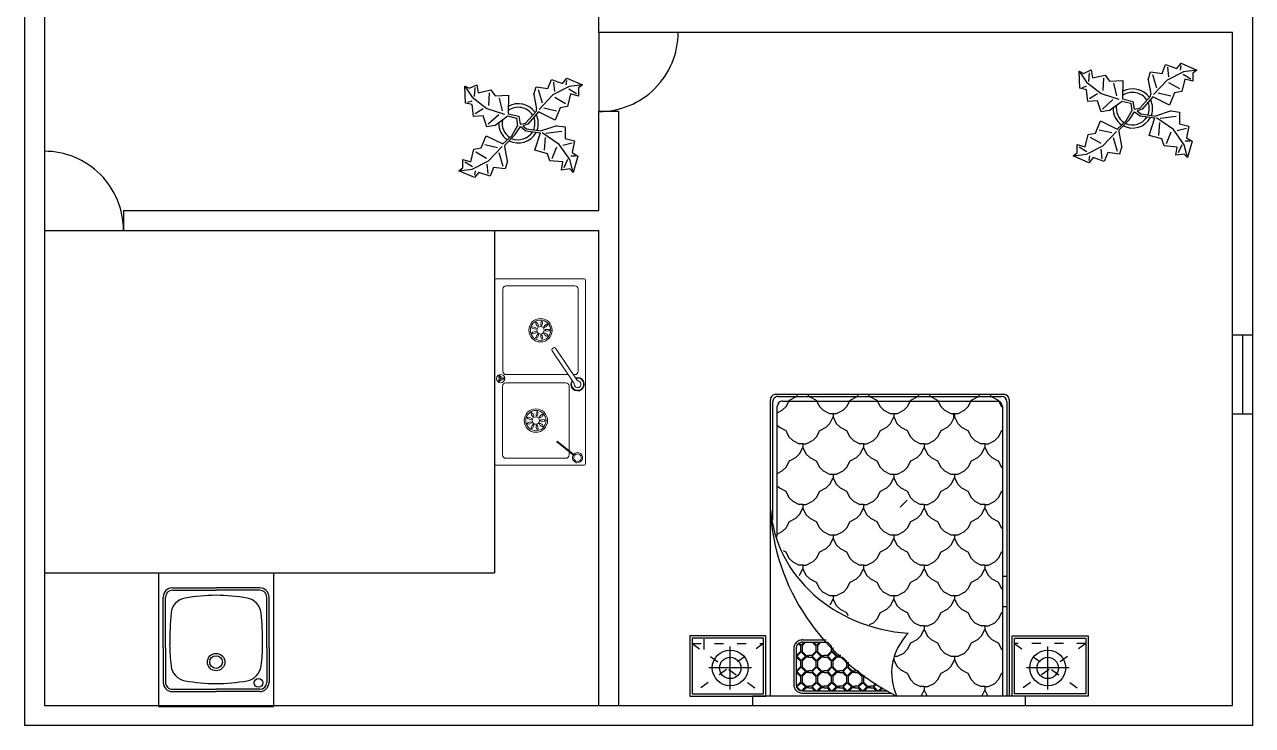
# Model space of a CAD drawing. Header units: inches. Extents: x -2288 to 2509, y 3194 to 5046.
# Drawn here: x -2288.3 to -1916.3, y 3194.3 to 3406.7 of the extents above; entities that cross this region are included whole.
import ezdxf

# ---------------------------------------------------------------- set-up
doc = ezdxf.new("R2010")
doc.units = ezdxf.units.IN
doc.header["$MEASUREMENT"] = 0
doc.linetypes.add('ACAD_ISO03W100', pattern=[30, 12, -18])

# ---------------------------------------------------------------- blocks, each defined once
blk = doc.blocks.new('A$C029D5C69')
for p, q in [((0.4164, 2.0693), (0.4164, 2.0066)), ((2.2315, 2.0693), (0.4164, 2.0693)), ((2.2315, 2.0066), (2.2315, 2.0693)), ((0, 1.606), (0, 2.0066)), ((0, 2.0066), (0.505, 2.0066)), ((0.0151, 1.6211), (0.0151, 1.9915)), ((0.0151, 1.9915), (0.4899, 1.9915)), ((0.2689, 1.9609), (0.2689, 1.6764)), ((0.4164, 2.0066), (2.2315, 2.0066)), ((0.4899, 1.9915), (0.4899, 1.6211)), ((0.505, 2.0066), (0.505, 1.606)), ((0.5252, 0.0351), (0.5252, 2.0066)), ((0.5403, 0.0502), (0.5403, 2.0066)), ((0.5706, 0.0805), (0.5706, 2.0066)), ((0.6869, 1.966), (0.6666, 2.0066)), ((0.7072, 2.0066), (0.6869, 1.966)), ((0.6869, 1.9425), (0.6869, 1.966)), ((0.6869, 1.9425), (0.6869, 1.966)), ((1.0902, 1.966), (1.0699, 2.0066)), ((1.1106, 2.0066), (1.0902, 1.966)), ((1.0902, 1.9425), (1.0902, 1.966)), ((1.0902, 1.9425), (1.0902, 1.966)), ((1.8954, 1.9865), (1.3081, 1.9865)), ((1.8954, 1.9713), (1.3339, 1.9713)), ((1.3849, 1.9713), (1.3656, 1.952)), ((1.3945, 1.9713), (1.3714, 1.9483)), ((1.4249, 1.945), (1.3986, 1.9713)), ((1.4288, 1.9507), (1.4081, 1.9713)), ((1.487, 1.9713), (1.4664, 1.9507)), ((1.4966, 1.9713), (1.4703, 1.945)), ((1.527, 1.945), (1.5007, 1.9713)), ((1.5309, 1.9507), (1.5102, 1.9713)), ((1.5891, 1.9713), (1.5685, 1.9507)), ((1.5987, 1.9713), (1.5724, 1.945)), ((1.6291, 1.945), (1.6028, 1.9713)), ((1.633, 1.9507), (1.6123, 1.9713)), ((1.6912, 1.9713), (1.6706, 1.9507)), ((1.7008, 1.9713), (1.6745, 1.945)), ((1.7312, 1.945), (1.7049, 1.9713)), ((1.7351, 1.9507), (1.7144, 1.9713)), ((1.7933, 1.9713), (1.7727, 1.9507)), ((1.8029, 1.9713), (1.7766, 1.945)), ((1.8333, 1.945), (1.807, 1.9713)), ((1.8372, 1.9507), (1.8165, 1.9713)), ((1.8954, 1.9713), (1.8748, 1.9507)), ((1.9043, 1.9707), (1.8787, 1.945)), ((1.9354, 1.945), (1.9114, 1.969)), ((2.1114, 2.0087), (2.1114, 0.0351)), ((2.6479, 2.0066), (2.1429, 2.0066)), ((2.1429, 2.0066), (2.1429, 1.606)), ((2.6328, 1.9915), (2.158, 1.9915)), ((2.158, 1.9915), (2.158, 1.6211)), ((2.379, 1.9609), (2.379, 1.6764)), ((2.6328, 1.6211), (2.6328, 1.9915)), ((2.6479, 1.606), (2.6479, 2.0066)), ((0.5955, 1.8958), (0.5743, 1.8534)), ((0.621, 1.9213), (0.5955, 1.8958)), ((0.6634, 1.9425), (0.621, 1.9213)), ((0.6634, 1.9425), (0.621, 1.9213)), ((0.6869, 1.9425), (0.6634, 1.9425)), ((0.6869, 1.9425), (0.7104, 1.9425)), ((0.7528, 1.9213), (0.7104, 1.9425)), ((0.7528, 1.9213), (0.7104, 1.9425)), ((0.7783, 1.8958), (0.7528, 1.9213)), ((0.7995, 1.8534), (0.7783, 1.8958)), ((0.9989, 1.8958), (0.9777, 1.8534)), ((1.0243, 1.9213), (0.9988, 1.8958)), ((1.0668, 1.9425), (1.0244, 1.9213)), ((1.0668, 1.9425), (1.0244, 1.9213)), ((1.0902, 1.9425), (1.0668, 1.9425)), ((1.0902, 1.9425), (1.1137, 1.9425)), ((1.1561, 1.9213), (1.1137, 1.9425)), ((1.1561, 1.9213), (1.1137, 1.9425)), ((1.1816, 1.8958), (1.1561, 1.9213)), ((1.2028, 1.8534), (1.1816, 1.8958)), ((1.4249, 1.945), (1.4059, 1.926)), ((1.4288, 1.9394), (1.4116, 1.9222)), ((1.4476, 1.9507), (1.4288, 1.9507)), ((1.4288, 1.9393), (1.4476, 1.9393)), ((1.4476, 1.9507), (1.4664, 1.9507)), ((1.4664, 1.9393), (1.4476, 1.9393)), ((1.493, 1.9128), (1.4664, 1.9394)), ((1.4986, 1.9167), (1.4703, 1.945)), ((1.493, 1.8752), (1.493, 1.9128)), ((1.527, 1.945), (1.4986, 1.9167)), ((1.5309, 1.9394), (1.5043, 1.9128)), ((1.5043, 1.8752), (1.5043, 1.9128)), ((1.5497, 1.9507), (1.5309, 1.9507)), ((1.5309, 1.9393), (1.5497, 1.9393)), ((1.5497, 1.9507), (1.5685, 1.9507)), ((1.5685, 1.9393), (1.5497, 1.9393)), ((1.595, 1.9128), (1.5685, 1.9394)), ((1.6007, 1.9167), (1.5724, 1.945)), ((1.595, 1.8752), (1.595, 1.9128)), ((1.6291, 1.945), (1.6007, 1.9167)), ((1.633, 1.9394), (1.6064, 1.9128)), ((1.6064, 1.8752), (1.6064, 1.9128)), ((1.6518, 1.9507), (1.633, 1.9507)), ((1.633, 1.9393), (1.6518, 1.9393)), ((1.6518, 1.9507), (1.6706, 1.9507)), ((1.6706, 1.9393), (1.6518, 1.9393)), ((1.6971, 1.9128), (1.6706, 1.9394)), ((1.7028, 1.9167), (1.6745, 1.945)), ((1.6971, 1.8752), (1.6971, 1.9128)), ((1.7312, 1.945), (1.7028, 1.9167)), ((1.7351, 1.9394), (1.7085, 1.9128)), ((1.7085, 1.8752), (1.7085, 1.9128)), ((1.7539, 1.9507), (1.7351, 1.9507)), ((1.7351, 1.9393), (1.7539, 1.9393)), ((1.7539, 1.9507), (1.7727, 1.9507)), ((1.7727, 1.9393), (1.7539, 1.9393)), ((1.7992, 1.9128), (1.7727, 1.9394)), ((1.8049, 1.9167), (1.7766, 1.945)), ((1.7992, 1.8752), (1.7992, 1.9128)), ((1.8333, 1.945), (1.8049, 1.9167)), ((1.8372, 1.9394), (1.8106, 1.9128)), ((1.8106, 1.8752), (1.8106, 1.9128)), ((1.856, 1.9507), (1.8372, 1.9507)), ((1.8372, 1.9393), (1.856, 1.9393)), ((1.856, 1.9507), (1.8748, 1.9507)), ((1.8748, 1.9393), (1.856, 1.9393)), ((1.9013, 1.9128), (1.8748, 1.9394)), ((1.907, 1.9167), (1.8787, 1.945)), ((1.9013, 1.8752), (1.9013, 1.9128)), ((1.9354, 1.945), (1.907, 1.9167)), ((1.9393, 1.9394), (1.9127, 1.9128)), ((1.9127, 1.8752), (1.9127, 1.9128)), ((1.9393, 1.9393), (1.9404, 1.9393)), ((1.9414, 1.688), (1.9414, 1.931)), ((1.9565, 1.688), (1.9565, 1.931)), ((0.1267, 1.8186), (0.4111, 1.8186)), ((0.5743, 1.8534), (0.5706, 1.8515)), ((0.5743, 1.8534), (0.5706, 1.8515)), ((0.8419, 1.8322), (0.7995, 1.8534)), ((0.8419, 1.8322), (0.7995, 1.8534)), ((0.8674, 1.8067), (0.8419, 1.8322)), ((0.8886, 1.7643), (0.8674, 1.8067)), ((0.9098, 1.8067), (0.8886, 1.7643)), ((0.9352, 1.8322), (0.9097, 1.8067)), ((0.9777, 1.8534), (0.9353, 1.8322)), ((0.9777, 1.8534), (0.9353, 1.8322)), ((1.2452, 1.8322), (1.2028, 1.8534)), ((1.2452, 1.8322), (1.2028, 1.8534)), ((1.2707, 1.8067), (1.2452, 1.8322)), ((1.2919, 1.7643), (1.2707, 1.8067)), ((1.493, 1.8752), (1.4867, 1.869)), ((1.4986, 1.8713), (1.4922, 1.8648)), ((1.527, 1.8429), (1.4986, 1.8713)), ((1.5309, 1.8486), (1.5043, 1.8752)), ((1.527, 1.8429), (1.5242, 1.8401)), ((1.5309, 1.8373), (1.5295, 1.8359)), ((1.5497, 1.8486), (1.5309, 1.8486)), ((1.5309, 1.8373), (1.5497, 1.8373)), ((1.5497, 1.8486), (1.5685, 1.8486)), ((1.5685, 1.8373), (1.5497, 1.8373)), ((1.595, 1.8752), (1.5685, 1.8486)), ((1.595, 1.8107), (1.5685, 1.8373)), ((1.6007, 1.8713), (1.5724, 1.8429)), ((1.6007, 1.8146), (1.5724, 1.8429)), ((1.595, 1.7806), (1.595, 1.8107)), ((1.6291, 1.8429), (1.6007, 1.8713)), ((1.6291, 1.8429), (1.6007, 1.8146)), ((1.633, 1.8486), (1.6064, 1.8752)), ((1.633, 1.8373), (1.6064, 1.8107)), ((1.6064, 1.7731), (1.6064, 1.8107)), ((1.6518, 1.8486), (1.633, 1.8486)), ((1.633, 1.8373), (1.6518, 1.8373)), ((1.6518, 1.8486), (1.6706, 1.8486)), ((1.6706, 1.8373), (1.6518, 1.8373)), ((1.6971, 1.8752), (1.6706, 1.8486)), ((1.6971, 1.8107), (1.6706, 1.8373)), ((1.7028, 1.8713), (1.6745, 1.8429)), ((1.7028, 1.8146), (1.6745, 1.8429)), ((1.6971, 1.7731), (1.6971, 1.8107)), ((1.7312, 1.8429), (1.7028, 1.8713)), ((1.7312, 1.8429), (1.7028, 1.8146)), ((1.7351, 1.8486), (1.7085, 1.8752)), ((1.7351, 1.8373), (1.7085, 1.8107)), ((1.7085, 1.7731), (1.7085, 1.8107)), ((1.7539, 1.8486), (1.7351, 1.8486)), ((1.7351, 1.8373), (1.7539, 1.8373)), ((1.7539, 1.8486), (1.7727, 1.8486)), ((1.7727, 1.8373), (1.7539, 1.8373)), ((1.7992, 1.8752), (1.7727, 1.8486)), ((1.7992, 1.8107), (1.7727, 1.8373)), ((1.8049, 1.8713), (1.7766, 1.8429)), ((1.8049, 1.8146), (1.7766, 1.8429)), ((1.7992, 1.7731), (1.7992, 1.8107)), ((1.8333, 1.8429), (1.8049, 1.8713)), ((1.8333, 1.8429), (1.8049, 1.8146)), ((1.8372, 1.8486), (1.8106, 1.8752)), ((1.8372, 1.8373), (1.8106, 1.8107)), ((1.8106, 1.7731), (1.8106, 1.8107)), ((1.856, 1.8486), (1.8372, 1.8486)), ((1.8372, 1.8373), (1.856, 1.8373)), ((1.856, 1.8486), (1.8748, 1.8486)), ((1.8748, 1.8373), (1.856, 1.8373)), ((1.9013, 1.8752), (1.8748, 1.8486)), ((1.9013, 1.8107), (1.8748, 1.8373)), ((1.907, 1.8713), (1.8787, 1.8429)), ((1.907, 1.8146), (1.8787, 1.8429)), ((1.9013, 1.7731), (1.9013, 1.8107)), ((1.9354, 1.8429), (1.907, 1.8713)), ((1.9354, 1.8429), (1.907, 1.8146)), ((1.9393, 1.8486), (1.9127, 1.8752)), ((1.9393, 1.8373), (1.9127, 1.8107)), ((1.9127, 1.7731), (1.9127, 1.8107)), ((1.9414, 1.8486), (1.9393, 1.8486)), ((1.9393, 1.8373), (1.9414, 1.8373)), ((2.2367, 1.8186), (2.5212, 1.8186)), ((0.8227, 1.7196), (0.7972, 1.6941)), ((0.8651, 1.7408), (0.8227, 1.7196)), ((0.8651, 1.7408), (0.8227, 1.7196)), ((0.912, 1.7408), (0.8651, 1.7408)), ((0.8886, 1.7408), (0.8886, 1.7643)), ((0.9544, 1.7196), (0.912, 1.7408)), ((0.9544, 1.7196), (0.912, 1.7408)), ((0.98, 1.6941), (0.9545, 1.7196)), ((1.226, 1.7196), (1.2005, 1.6941)), ((1.2684, 1.7408), (1.226, 1.7196)), ((1.2684, 1.7408), (1.226, 1.7196)), ((1.2885, 1.7408), (1.2684, 1.7408)), ((1.2981, 1.7768), (1.2919, 1.7643)), ((1.2919, 1.7519), (1.2919, 1.7643)), ((1.633, 1.7465), (1.6064, 1.7731)), ((1.6518, 1.7465), (1.633, 1.7465)), ((1.6443, 1.7352), (1.6518, 1.7352)), ((1.6518, 1.7465), (1.6706, 1.7465)), ((1.6706, 1.7352), (1.6518, 1.7352)), ((1.6971, 1.7731), (1.6706, 1.7465)), ((1.6971, 1.7086), (1.6706, 1.7352)), ((1.7028, 1.7692), (1.6745, 1.7408)), ((1.7028, 1.7125), (1.6745, 1.7408)), ((1.7312, 1.7408), (1.7028, 1.7692)), ((1.7312, 1.7408), (1.7028, 1.7125)), ((1.7351, 1.7465), (1.7085, 1.7731)), ((1.7351, 1.7352), (1.7085, 1.7086)), ((1.7539, 1.7465), (1.7351, 1.7465)), ((1.7351, 1.7352), (1.7539, 1.7352)), ((1.7539, 1.7465), (1.7727, 1.7465)), ((1.7727, 1.7352), (1.7539, 1.7352)), ((1.7992, 1.7731), (1.7727, 1.7465)), ((1.7992, 1.7086), (1.7727, 1.7352)), ((1.8049, 1.7692), (1.7766, 1.7408)), ((1.8049, 1.7125), (1.7766, 1.7408)), ((1.8333, 1.7408), (1.8049, 1.7692)), ((1.8333, 1.7408), (1.8049, 1.7125)), ((1.8372, 1.7465), (1.8106, 1.7731)), ((1.8372, 1.7352), (1.8106, 1.7086)), ((1.856, 1.7465), (1.8372, 1.7465)), ((1.8372, 1.7352), (1.856, 1.7352)), ((1.856, 1.7465), (1.8748, 1.7465)), ((1.8748, 1.7352), (1.856, 1.7352)), ((1.9013, 1.7731), (1.8748, 1.7465)), ((1.9013, 1.7086), (1.8748, 1.7352)), ((1.907, 1.7692), (1.8787, 1.7408)), ((1.907, 1.7125), (1.8787, 1.7408)), ((1.9354, 1.7408), (1.907, 1.7692)), ((1.9354, 1.7408), (1.907, 1.7125)), ((1.9393, 1.7465), (1.9127, 1.7731)), ((1.9393, 1.7352), (1.9127, 1.7086)), ((1.9414, 1.7465), (1.9393, 1.7465)), ((1.9393, 1.7352), (1.9414, 1.7352)), ((0.5766, 1.6941), (0.5706, 1.7002)), ((0.5978, 1.6517), (0.5766, 1.6941)), ((0.6402, 1.6305), (0.5978, 1.6517)), ((0.6402, 1.6305), (0.5978, 1.6517)), ((0.776, 1.6517), (0.7336, 1.6305)), ((0.776, 1.6517), (0.7336, 1.6305)), ((0.7972, 1.6941), (0.776, 1.6517)), ((1.0011, 1.6517), (0.9799, 1.6941)), ((1.0435, 1.6305), (1.0011, 1.6517)), ((1.0435, 1.6305), (1.0011, 1.6517)), ((1.1793, 1.6517), (1.1369, 1.6305)), ((1.1793, 1.6517), (1.1369, 1.6305)), ((1.2005, 1.6941), (1.1793, 1.6517)), ((1.6971, 1.682), (1.6971, 1.7086)), ((1.7085, 1.671), (1.7085, 1.7086)), ((1.7318, 1.6477), (1.7085, 1.671)), ((1.8961, 1.6477), (1.7289, 1.6477)), ((1.8961, 1.6325), (1.7422, 1.6325)), ((1.7992, 1.671), (1.7759, 1.6477)), ((1.8049, 1.6671), (1.7855, 1.6477)), ((1.7992, 1.671), (1.7992, 1.7086)), ((1.8244, 1.6477), (1.8049, 1.6671)), ((1.8106, 1.671), (1.8106, 1.7086)), ((1.8339, 1.6477), (1.8106, 1.671)), ((1.9013, 1.671), (1.878, 1.6477)), ((1.907, 1.6671), (1.8876, 1.6477)), ((1.9013, 1.671), (1.9013, 1.7086)), ((1.9202, 1.6539), (1.907, 1.6671)), ((1.9127, 1.671), (1.9127, 1.7086)), ((1.926, 1.6577), (1.9127, 1.671)), ((2.5551, 1.6275), (2.5551, 1.696)), ((0.505, 1.606), (0, 1.606)), ((0.4899, 1.6211), (0.0151, 1.6211)), ((0.6657, 1.605), (0.6402, 1.6305)), ((0.6869, 1.5626), (0.6657, 1.605)), ((0.7081, 1.605), (0.6869, 1.5626)), ((0.6869, 1.5392), (0.6869, 1.5626)), ((0.6869, 1.5392), (0.6869, 1.5626)), ((0.7336, 1.6305), (0.7081, 1.605)), ((1.0691, 1.605), (1.0436, 1.6305)), ((1.0902, 1.5626), (1.069, 1.605)), ((1.1114, 1.605), (1.0902, 1.5626)), ((1.0902, 1.5392), (1.0902, 1.5626)), ((1.0902, 1.5392), (1.0902, 1.5626)), ((1.1369, 1.6305), (1.1114, 1.605)), ((2.1429, 1.606), (2.6479, 1.606)), ((2.158, 1.6211), (2.6328, 1.6211)), ((0.5955, 1.4925), (0.5743, 1.4501)), ((0.621, 1.5179), (0.5955, 1.4924)), ((0.6634, 1.5391), (0.621, 1.5179)), ((0.6634, 1.5391), (0.621, 1.5179)), ((0.6869, 1.5392), (0.6634, 1.5392)), ((0.6869, 1.5392), (0.7104, 1.5392)), ((0.7528, 1.5179), (0.7104, 1.5391)), ((0.7528, 1.5179), (0.7104, 1.5391)), ((0.7783, 1.4924), (0.7528, 1.5179)), ((0.7995, 1.4501), (0.7783, 1.4925)), ((0.9989, 1.4925), (0.9777, 1.4501)), ((1.0243, 1.5179), (0.9988, 1.4924)), ((1.0668, 1.5391), (1.0244, 1.5179)), ((1.0668, 1.5391), (1.0244, 1.5179)), ((1.0902, 1.5392), (1.0668, 1.5392)), ((1.0902, 1.5392), (1.1137, 1.5392)), ((1.1561, 1.5179), (1.1137, 1.5391)), ((1.1561, 1.5179), (1.1137, 1.5391)), ((1.1816, 1.4924), (1.1561, 1.5179)), ((1.2028, 1.4501), (1.1816, 1.4925)), ((1.4022, 1.4925), (1.381, 1.4501)), ((1.4277, 1.5179), (1.4022, 1.4924)), ((1.4534, 1.5308), (1.4277, 1.5179)), ((1.4534, 1.5308), (1.4277, 1.5179)), ((1.6062, 1.4501), (1.5966, 1.4692)), ((0.5403, 1.4117), (0.5706, 1.4117)), ((0.5743, 1.45), (0.5706, 1.4481)), ((0.5743, 1.45), (0.5706, 1.4481)), ((0.8419, 1.4288), (0.7995, 1.45)), ((0.8419, 1.4288), (0.7995, 1.45)), ((0.8674, 1.4033), (0.8419, 1.4288)), ((0.8886, 1.361), (0.8674, 1.4034)), ((0.9098, 1.4034), (0.8886, 1.361)), ((0.9352, 1.4288), (0.9097, 1.4033)), ((0.9777, 1.45), (0.9353, 1.4288)), ((0.9777, 1.45), (0.9353, 1.4288)), ((1.2452, 1.4288), (1.2028, 1.45)), ((1.2452, 1.4288), (1.2028, 1.45)), ((1.2707, 1.4033), (1.2452, 1.4288)), ((1.2919, 1.361), (1.2707, 1.4034)), ((1.3131, 1.4034), (1.2919, 1.361)), ((1.3386, 1.4288), (1.3131, 1.4033)), ((1.381, 1.45), (1.3386, 1.4288)), ((1.381, 1.45), (1.3386, 1.4288)), ((1.6486, 1.4288), (1.6062, 1.45)), ((1.6486, 1.4288), (1.6062, 1.45)), ((1.6741, 1.4033), (1.6486, 1.4288)), ((1.6953, 1.361), (1.6741, 1.4034)), ((1.714, 1.3984), (1.6953, 1.361)), ((0.8227, 1.3163), (0.7972, 1.2908)), ((0.8651, 1.3374), (0.8227, 1.3162)), ((0.8651, 1.3374), (0.8227, 1.3162)), ((0.912, 1.3375), (0.8651, 1.3375)), ((0.8886, 1.3375), (0.8886, 1.3609)), ((0.9544, 1.3162), (0.912, 1.3374)), ((0.9544, 1.3162), (0.912, 1.3374)), ((0.98, 1.2908), (0.9545, 1.3163)), ((1.226, 1.3163), (1.2005, 1.2908)), ((1.2684, 1.3374), (1.226, 1.3162)), ((1.2684, 1.3374), (1.226, 1.3162)), ((1.3154, 1.3375), (1.2684, 1.3375)), ((1.2919, 1.3375), (1.2919, 1.3609)), ((1.3578, 1.3162), (1.3154, 1.3374)), ((1.3578, 1.3162), (1.3154, 1.3374)), ((1.3833, 1.2908), (1.3578, 1.3163)), ((1.6294, 1.3163), (1.6039, 1.2908)), ((1.6718, 1.3374), (1.6294, 1.3162)), ((1.6718, 1.3374), (1.6294, 1.3162)), ((1.7187, 1.3375), (1.6718, 1.3375)), ((1.6953, 1.3375), (1.6953, 1.3609)), ((1.7611, 1.3162), (1.7187, 1.3374)), ((1.7611, 1.3162), (1.7187, 1.3374)), ((1.7867, 1.2908), (1.7611, 1.3163)), ((0.5766, 1.2908), (0.5706, 1.2968)), ((0.5978, 1.2484), (0.5766, 1.2908)), ((0.6402, 1.2271), (0.5978, 1.2483)), ((0.6402, 1.2271), (0.5978, 1.2483)), ((0.6657, 1.2017), (0.6402, 1.2272)), ((0.7336, 1.2272), (0.7081, 1.2017)), ((0.776, 1.2483), (0.7336, 1.2271)), ((0.776, 1.2483), (0.7336, 1.2271)), ((0.7972, 1.2908), (0.776, 1.2484)), ((1.0011, 1.2484), (0.9799, 1.2908)), ((1.0435, 1.2271), (1.0011, 1.2483)), ((1.0435, 1.2271), (1.0011, 1.2483)), ((1.0691, 1.2017), (1.0436, 1.2272)), ((1.1369, 1.2272), (1.1114, 1.2017)), ((1.1793, 1.2483), (1.1369, 1.2271)), ((1.1793, 1.2483), (1.1369, 1.2271)), ((1.2005, 1.2908), (1.1793, 1.2484)), ((1.4045, 1.2484), (1.3833, 1.2908)), ((1.4469, 1.2271), (1.4045, 1.2483)), ((1.4469, 1.2271), (1.4045, 1.2483)), ((1.4724, 1.2017), (1.4469, 1.2272)), ((1.5403, 1.2272), (1.5148, 1.2017)), ((1.5827, 1.2483), (1.5403, 1.2271)), ((1.5827, 1.2483), (1.5403, 1.2271)), ((1.6039, 1.2908), (1.5827, 1.2484)), ((1.8078, 1.2484), (1.7866, 1.2908)), ((1.8502, 1.2271), (1.8078, 1.2483)), ((1.8502, 1.2271), (1.8078, 1.2483)), ((1.8758, 1.2017), (1.8503, 1.2272)), ((0.5403, 1.21), (0.5706, 1.21)), ((0.6869, 1.1593), (0.6657, 1.2017)), ((0.7081, 1.2017), (0.6869, 1.1593)), ((0.6869, 1.1358), (0.6869, 1.1593)), ((0.6869, 1.1358), (0.6869, 1.1593)), ((1.0902, 1.1593), (1.069, 1.2017)), ((1.1114, 1.2017), (1.0902, 1.1593)), ((1.0902, 1.1358), (1.0902, 1.1593)), ((1.0902, 1.1358), (1.0902, 1.1593)), ((1.4936, 1.1593), (1.4724, 1.2017)), ((1.5148, 1.2017), (1.4936, 1.1593)), ((1.4936, 1.1358), (1.4936, 1.1593)), ((1.4936, 1.1358), (1.4936, 1.1593)), ((1.8969, 1.1593), (1.8757, 1.2017)), ((1.9181, 1.2017), (1.8969, 1.1593)), ((1.8969, 1.1358), (1.8969, 1.1593)), ((1.8969, 1.1358), (1.8969, 1.1593)), ((1.9215, 1.2051), (1.9181, 1.2017)), ((0.5955, 1.0891), (0.5743, 1.0467)), ((0.621, 1.1146), (0.5955, 1.0891)), ((0.6634, 1.1358), (0.621, 1.1146)), ((0.6634, 1.1358), (0.621, 1.1146)), ((0.6869, 1.1358), (0.6634, 1.1358)), ((0.6869, 1.1358), (0.7104, 1.1358)), ((0.7528, 1.1146), (0.7104, 1.1358)), ((0.7528, 1.1146), (0.7104, 1.1358)), ((0.7783, 1.0891), (0.7528, 1.1146)), ((0.7995, 1.0467), (0.7783, 1.0891)), ((0.9989, 1.0891), (0.9777, 1.0467)), ((1.0243, 1.1146), (0.9988, 1.0891)), ((1.0668, 1.1358), (1.0244, 1.1146)), ((1.0668, 1.1358), (1.0244, 1.1146)), ((1.0902, 1.1358), (1.0668, 1.1358)), ((1.0902, 1.1358), (1.1137, 1.1358)), ((1.1561, 1.1146), (1.1137, 1.1358)), ((1.1561, 1.1146), (1.1137, 1.1358)), ((1.1816, 1.0891), (1.1561, 1.1146)), ((1.2028, 1.0467), (1.1816, 1.0891)), ((1.4022, 1.0891), (1.381, 1.0467)), ((1.4277, 1.1146), (1.4022, 1.0891)), ((1.4701, 1.1358), (1.4277, 1.1146)), ((1.4701, 1.1358), (1.4277, 1.1146)), ((1.4936, 1.1358), (1.4701, 1.1358)), ((1.4936, 1.1358), (1.5171, 1.1358)), ((1.5595, 1.1146), (1.5171, 1.1358)), ((1.5595, 1.1146), (1.5171, 1.1358)), ((1.585, 1.0891), (1.5595, 1.1146)), ((1.6062, 1.0467), (1.585, 1.0891)), ((1.8056, 1.0891), (1.7844, 1.0467)), ((1.831, 1.1146), (1.8055, 1.0891)), ((1.8735, 1.1358), (1.8311, 1.1146)), ((1.8735, 1.1358), (1.8311, 1.1146)), ((1.8969, 1.1358), (1.8735, 1.1358)), ((1.8969, 1.1358), (1.9204, 1.1358)), ((1.9628, 1.1146), (1.9204, 1.1358)), ((1.9628, 1.1146), (1.9204, 1.1358)), ((1.9883, 1.0891), (1.9628, 1.1146)), ((2.0095, 1.0467), (1.9883, 1.0891)), ((0.5743, 1.0467), (0.5706, 1.0448)), ((0.5743, 1.0467), (0.5706, 1.0448)), ((0.8419, 1.0255), (0.7995, 1.0467)), ((0.8419, 1.0255), (0.7995, 1.0467)), ((0.8674, 1), (0.8419, 1.0255)), ((0.8886, 0.9576), (0.8674, 1)), ((0.9098, 1), (0.8886, 0.9576)), ((0.9352, 1.0255), (0.9097, 1)), ((0.9777, 1.0467), (0.9353, 1.0255)), ((0.9777, 1.0467), (0.9353, 1.0255)), ((1.2452, 1.0255), (1.2028, 1.0467)), ((1.2452, 1.0255), (1.2028, 1.0467)), ((1.2707, 1), (1.2452, 1.0255)), ((1.2919, 0.9576), (1.2707, 1)), ((1.3131, 1), (1.2919, 0.9576)), ((1.3386, 1.0255), (1.3131, 1)), ((1.381, 1.0467), (1.3386, 1.0255)), ((1.381, 1.0467), (1.3386, 1.0255)), ((1.6486, 1.0255), (1.6062, 1.0467)), ((1.6486, 1.0255), (1.6062, 1.0467)), ((1.6741, 1), (1.6486, 1.0255)), ((1.6953, 0.9576), (1.6741, 1)), ((1.7165, 1), (1.6953, 0.9576)), ((1.7419, 1.0255), (1.7164, 1)), ((1.7844, 1.0467), (1.742, 1.0255)), ((1.7844, 1.0467), (1.742, 1.0255)), ((2.0276, 1.0376), (2.0095, 1.0467)), ((2.0276, 1.0376), (2.0095, 1.0467)), ((0.8227, 0.9129), (0.7972, 0.8874)), ((0.8651, 0.9341), (0.8227, 0.9129)), ((0.8651, 0.9341), (0.8227, 0.9129)), ((0.912, 0.9341), (0.8651, 0.9341)), ((0.8886, 0.9341), (0.8886, 0.9576)), ((0.9544, 0.9129), (0.912, 0.9341)), ((0.9544, 0.9129), (0.912, 0.9341)), ((0.98, 0.8874), (0.9545, 0.9129)), ((1.226, 0.9129), (1.2005, 0.8874)), ((1.2684, 0.9341), (1.226, 0.9129)), ((1.2684, 0.9341), (1.226, 0.9129)), ((1.3154, 0.9341), (1.2684, 0.9341)), ((1.2919, 0.9341), (1.2919, 0.9576)), ((1.3578, 0.9129), (1.3154, 0.9341)), ((1.3578, 0.9129), (1.3154, 0.9341)), ((1.3833, 0.8874), (1.3578, 0.9129)), ((1.6294, 0.9129), (1.6039, 0.8874)), ((1.6718, 0.9341), (1.6294, 0.9129)), ((1.6718, 0.9341), (1.6294, 0.9129)), ((1.7187, 0.9341), (1.6718, 0.9341)), ((1.6953, 0.9341), (1.6953, 0.9576)), ((1.7611, 0.9129), (1.7187, 0.9341)), ((1.7611, 0.9129), (1.7187, 0.9341)), ((1.7867, 0.8874), (1.7611, 0.9129)), ((2.0327, 0.9129), (2.0072, 0.8874)), ((2.066, 0.9295), (2.0327, 0.9129)), ((2.066, 0.9295), (2.0327, 0.9129)), ((2.066, 0.9457), (2.066, 0.0805)), ((0.5766, 0.8874), (0.5706, 0.8935)), ((0.5978, 0.845), (0.5766, 0.8874)), ((0.6402, 0.8238), (0.5978, 0.845)), ((0.6402, 0.8238), (0.5978, 0.845)), ((0.6657, 0.7983), (0.6402, 0.8238)), ((0.7336, 0.8238), (0.7081, 0.7983)), ((0.776, 0.845), (0.7336, 0.8238)), ((0.776, 0.845), (0.7336, 0.8238)), ((0.7972, 0.8874), (0.776, 0.845)), ((1.0011, 0.845), (0.9799, 0.8874)), ((1.0435, 0.8238), (1.0011, 0.845)), ((1.0435, 0.8238), (1.0011, 0.845)), ((1.0691, 0.7983), (1.0436, 0.8238)), ((1.1369, 0.8238), (1.1114, 0.7983)), ((1.1793, 0.845), (1.1369, 0.8238)), ((1.1793, 0.845), (1.1369, 0.8238)), ((1.2005, 0.8874), (1.1793, 0.845)), ((1.4045, 0.845), (1.3833, 0.8874)), ((1.4469, 0.8238), (1.4045, 0.845)), ((1.4469, 0.8238), (1.4045, 0.845)), ((1.4724, 0.7983), (1.4469, 0.8238)), ((1.5403, 0.8238), (1.5148, 0.7983)), ((1.5827, 0.845), (1.5403, 0.8238)), ((1.5827, 0.845), (1.5403, 0.8238)), ((1.6039, 0.8874), (1.5827, 0.845)), ((1.8078, 0.845), (1.7866, 0.8874)), ((1.8502, 0.8238), (1.8078, 0.845)), ((1.8502, 0.8238), (1.8078, 0.845)), ((1.8758, 0.7983), (1.8503, 0.8238)), ((1.9436, 0.8238), (1.9181, 0.7983)), ((1.986, 0.845), (1.9436, 0.8238)), ((1.986, 0.845), (1.9436, 0.8238)), ((2.0072, 0.8874), (1.986, 0.845)), ((2.0962, 0.8369), (2.0962, 0.0502)), ((0.6869, 0.7559), (0.6657, 0.7983)), ((0.7081, 0.7983), (0.6869, 0.7559)), ((0.6869, 0.7325), (0.6869, 0.7559)), ((0.6869, 0.7325), (0.6869, 0.7559)), ((1.0902, 0.7559), (1.069, 0.7983)), ((1.1114, 0.7983), (1.0902, 0.7559)), ((1.0902, 0.7325), (1.0902, 0.7559)), ((1.0902, 0.7325), (1.0902, 0.7559)), ((1.2024, 0.7028), (1.2503, 0.7507)), ((1.4936, 0.7559), (1.4724, 0.7983)), ((1.5148, 0.7983), (1.4936, 0.7559)), ((1.4936, 0.7325), (1.4936, 0.7559)), ((1.4936, 0.7325), (1.4936, 0.7559)), ((1.8969, 0.7559), (1.8757, 0.7983)), ((1.9181, 0.7983), (1.8969, 0.7559)), ((1.8969, 0.7325), (1.8969, 0.7559)), ((1.8969, 0.7325), (1.8969, 0.7559)), ((0.5955, 0.6858), (0.5743, 0.6434)), ((0.621, 0.7113), (0.5955, 0.6858)), ((0.6634, 0.7324), (0.621, 0.7112)), ((0.6634, 0.7324), (0.621, 0.7112)), ((0.6869, 0.7325), (0.6634, 0.7325)), ((0.6869, 0.7325), (0.7104, 0.7325)), ((0.7528, 0.7112), (0.7104, 0.7324)), ((0.7528, 0.7112), (0.7104, 0.7324)), ((0.7783, 0.6858), (0.7528, 0.7113)), ((0.7995, 0.6434), (0.7783, 0.6858)), ((0.9989, 0.6858), (0.9777, 0.6434)), ((1.0243, 0.7113), (0.9988, 0.6858)), ((1.0668, 0.7324), (1.0244, 0.7112)), ((1.0668, 0.7324), (1.0244, 0.7112)), ((1.0902, 0.7325), (1.0668, 0.7325)), ((1.0902, 0.7325), (1.1137, 0.7325)), ((1.1561, 0.7112), (1.1137, 0.7324)), ((1.1561, 0.7112), (1.1137, 0.7324)), ((1.1816, 0.6858), (1.1561, 0.7113)), ((1.2028, 0.6434), (1.1816, 0.6858)), ((1.4022, 0.6858), (1.381, 0.6434)), ((1.4277, 0.7113), (1.4022, 0.6858)), ((1.4701, 0.7324), (1.4277, 0.7112)), ((1.4701, 0.7324), (1.4277, 0.7112)), ((1.4936, 0.7325), (1.4701, 0.7325)), ((1.4936, 0.7325), (1.5171, 0.7325)), ((1.5595, 0.7112), (1.5171, 0.7324)), ((1.5595, 0.7112), (1.5171, 0.7324)), ((1.585, 0.6858), (1.5595, 0.7113)), ((1.6062, 0.6434), (1.585, 0.6858)), ((1.8056, 0.6858), (1.7844, 0.6434)), ((1.831, 0.7113), (1.8055, 0.6858)), ((1.8735, 0.7324), (1.8311, 0.7112)), ((1.8735, 0.7324), (1.8311, 0.7112)), ((1.8969, 0.7325), (1.8735, 0.7325)), ((1.8969, 0.7325), (1.9204, 0.7325)), ((1.9628, 0.7112), (1.9204, 0.7324)), ((1.9628, 0.7112), (1.9204, 0.7324)), ((1.9883, 0.6858), (1.9628, 0.7113)), ((2.0095, 0.6434), (1.9883, 0.6858)), ((0.5743, 0.6433), (0.5706, 0.6414)), ((0.5743, 0.6433), (0.5706, 0.6414)), ((0.8419, 0.6221), (0.7995, 0.6433)), ((0.8419, 0.6221), (0.7995, 0.6433)), ((0.8674, 0.5967), (0.8419, 0.6222)), ((0.8886, 0.5543), (0.8674, 0.5967)), ((0.9098, 0.5967), (0.8886, 0.5543)), ((0.9352, 0.6222), (0.9097, 0.5967)), ((0.9777, 0.6433), (0.9353, 0.6221)), ((0.9777, 0.6433), (0.9353, 0.6221)), ((1.2452, 0.6221), (1.2028, 0.6433)), ((1.2452, 0.6221), (1.2028, 0.6433)), ((1.2707, 0.5967), (1.2452, 0.6222)), ((1.2919, 0.5543), (1.2707, 0.5967)), ((1.3131, 0.5967), (1.2919, 0.5543)), ((1.3386, 0.6222), (1.3131, 0.5967)), ((1.381, 0.6433), (1.3386, 0.6221)), ((1.381, 0.6433), (1.3386, 0.6221)), ((1.6486, 0.6221), (1.6062, 0.6433)), ((1.6486, 0.6221), (1.6062, 0.6433)), ((1.6741, 0.5967), (1.6486, 0.6222)), ((1.6953, 0.5543), (1.6741, 0.5967)), ((1.7165, 0.5967), (1.6953, 0.5543)), ((1.7419, 0.6222), (1.7164, 0.5967)), ((1.7844, 0.6433), (1.742, 0.6221)), ((1.7844, 0.6433), (1.742, 0.6221)), ((2.0519, 0.6221), (2.0095, 0.6433)), ((2.0519, 0.6221), (2.0095, 0.6433)), ((2.066, 0.6081), (2.0519, 0.6222)), ((0.5766, 0.4841), (0.5706, 0.4901)), ((0.8227, 0.5096), (0.7972, 0.4841)), ((0.8651, 0.5308), (0.8227, 0.5096)), ((0.8651, 0.5308), (0.8227, 0.5096)), ((0.912, 0.5308), (0.8651, 0.5308)), ((0.8886, 0.5308), (0.8886, 0.5543)), ((0.9544, 0.5096), (0.912, 0.5308)), ((0.9544, 0.5096), (0.912, 0.5308)), ((0.98, 0.4841), (0.9545, 0.5096)), ((1.226, 0.5096), (1.2005, 0.4841)), ((1.2684, 0.5308), (1.226, 0.5096)), ((1.2684, 0.5308), (1.226, 0.5096)), ((1.3154, 0.5308), (1.2684, 0.5308)), ((1.2919, 0.5308), (1.2919, 0.5543)), ((1.3578, 0.5096), (1.3154, 0.5308)), ((1.3578, 0.5096), (1.3154, 0.5308)), ((1.3833, 0.4841), (1.3578, 0.5096)), ((1.6294, 0.5096), (1.6039, 0.4841)), ((1.6718, 0.5308), (1.6294, 0.5096)), ((1.6718, 0.5308), (1.6294, 0.5096)), ((1.7187, 0.5308), (1.6718, 0.5308)), ((1.6953, 0.5308), (1.6953, 0.5543)), ((1.7611, 0.5096), (1.7187, 0.5308)), ((1.7611, 0.5096), (1.7187, 0.5308)), ((1.7867, 0.4841), (1.7611, 0.5096)), ((2.0327, 0.5096), (2.0072, 0.4841)), ((2.066, 0.5262), (2.0327, 0.5096)), ((2.066, 0.5262), (2.0327, 0.5096)), ((0.5978, 0.4417), (0.5766, 0.4841)), ((0.6402, 0.4205), (0.5978, 0.4417)), ((0.6402, 0.4205), (0.5978, 0.4417)), ((0.6657, 0.395), (0.6402, 0.4205)), ((0.7336, 0.4205), (0.7081, 0.395)), ((0.776, 0.4417), (0.7336, 0.4205)), ((0.776, 0.4417), (0.7336, 0.4205)), ((0.7972, 0.4841), (0.776, 0.4417)), ((1.0011, 0.4417), (0.9799, 0.4841)), ((1.0435, 0.4205), (1.0011, 0.4417)), ((1.0435, 0.4205), (1.0011, 0.4417)), ((1.0691, 0.395), (1.0436, 0.4205)), ((1.1369, 0.4205), (1.1114, 0.395)), ((1.1793, 0.4417), (1.1369, 0.4205)), ((1.1793, 0.4417), (1.1369, 0.4205)), ((1.2005, 0.4841), (1.1793, 0.4417)), ((1.4045, 0.4417), (1.3833, 0.4841)), ((1.4469, 0.4205), (1.4045, 0.4417)), ((1.4469, 0.4205), (1.4045, 0.4417)), ((1.4724, 0.395), (1.4469, 0.4205)), ((1.5403, 0.4205), (1.5148, 0.395)), ((1.5827, 0.4417), (1.5403, 0.4205)), ((1.5827, 0.4417), (1.5403, 0.4205)), ((1.6039, 0.4841), (1.5827, 0.4417)), ((1.8078, 0.4417), (1.7866, 0.4841)), ((1.8502, 0.4205), (1.8078, 0.4417)), ((1.8502, 0.4205), (1.8078, 0.4417)), ((1.8758, 0.395), (1.8503, 0.4205)), ((1.9436, 0.4205), (1.9181, 0.395)), ((1.986, 0.4417), (1.9436, 0.4205)), ((1.986, 0.4417), (1.9436, 0.4205)), ((2.0072, 0.4841), (1.986, 0.4417)), ((0.6634, 0.3291), (0.621, 0.3079)), ((0.6634, 0.3291), (0.621, 0.3079)), ((0.6869, 0.3291), (0.6634, 0.3291)), ((0.6869, 0.3526), (0.6657, 0.395)), ((0.7081, 0.395), (0.6869, 0.3526)), ((0.6869, 0.3291), (0.6869, 0.3526)), ((0.6869, 0.3291), (0.6869, 0.3526)), ((0.6869, 0.3291), (0.7104, 0.3291)), ((0.7528, 0.3079), (0.7104, 0.3291)), ((0.7528, 0.3079), (0.7104, 0.3291)), ((1.0668, 0.3291), (1.0244, 0.3079)), ((1.0668, 0.3291), (1.0244, 0.3079)), ((1.0902, 0.3291), (1.0668, 0.3291)), ((1.0902, 0.3526), (1.069, 0.395)), ((1.1114, 0.395), (1.0902, 0.3526)), ((1.0902, 0.3291), (1.0902, 0.3526)), ((1.0902, 0.3291), (1.0902, 0.3526)), ((1.0902, 0.3291), (1.1137, 0.3291)), ((1.1561, 0.3079), (1.1137, 0.3291)), ((1.1561, 0.3079), (1.1137, 0.3291)), ((1.4701, 0.3291), (1.4277, 0.3079)), ((1.4701, 0.3291), (1.4277, 0.3079)), ((1.4936, 0.3291), (1.4701, 0.3291)), ((1.4936, 0.3526), (1.4724, 0.395)), ((1.5148, 0.395), (1.4936, 0.3526)), ((1.4936, 0.3291), (1.4936, 0.3526)), ((1.4936, 0.3291), (1.4936, 0.3526)), ((1.4936, 0.3291), (1.5171, 0.3291)), ((1.5595, 0.3079), (1.5171, 0.3291)), ((1.5595, 0.3079), (1.5171, 0.3291)), ((1.8735, 0.3291), (1.8311, 0.3079)), ((1.8735, 0.3291), (1.8311, 0.3079)), ((1.8969, 0.3291), (1.8735, 0.3291)), ((1.8969, 0.3526), (1.8757, 0.395)), ((1.9181, 0.395), (1.8969, 0.3526)), ((1.8969, 0.3291), (1.8969, 0.3526)), ((1.8969, 0.3291), (1.8969, 0.3526)), ((1.8969, 0.3291), (1.9204, 0.3291)), ((1.9628, 0.3079), (1.9204, 0.3291)), ((1.9628, 0.3079), (1.9204, 0.3291)), ((0.5955, 0.2824), (0.5743, 0.24)), ((0.621, 0.3079), (0.5955, 0.2824)), ((0.7783, 0.2824), (0.7528, 0.3079)), ((0.7995, 0.24), (0.7783, 0.2824)), ((0.9989, 0.2824), (0.9777, 0.24)), ((1.0243, 0.3079), (0.9988, 0.2824)), ((1.1816, 0.2824), (1.1561, 0.3079)), ((1.2028, 0.24), (1.1816, 0.2824)), ((1.4022, 0.2824), (1.381, 0.24)), ((1.4277, 0.3079), (1.4022, 0.2824)), ((1.585, 0.2824), (1.5595, 0.3079)), ((1.6062, 0.24), (1.585, 0.2824)), ((1.8056, 0.2824), (1.7844, 0.24)), ((1.831, 0.3079), (1.8055, 0.2824)), ((1.9883, 0.2824), (1.9628, 0.3079)), ((2.0095, 0.24), (1.9883, 0.2824)), ((0.5743, 0.24), (0.5706, 0.2381)), ((0.5743, 0.24), (0.5706, 0.2381)), ((0.8419, 0.2188), (0.7995, 0.24)), ((0.8419, 0.2188), (0.7995, 0.24)), ((0.8674, 0.1933), (0.8419, 0.2188)), ((0.8886, 0.1509), (0.8674, 0.1933)), ((0.9098, 0.1933), (0.8886, 0.1509)), ((0.9352, 0.2188), (0.9097, 0.1933)), ((0.9777, 0.24), (0.9353, 0.2188)), ((0.9777, 0.24), (0.9353, 0.2188)), ((1.2452, 0.2188), (1.2028, 0.24)), ((1.2452, 0.2188), (1.2028, 0.24)), ((1.2707, 0.1933), (1.2452, 0.2188)), ((1.2919, 0.1509), (1.2707, 0.1933)), ((1.3131, 0.1933), (1.2919, 0.1509)), ((1.3386, 0.2188), (1.3131, 0.1933)), ((1.381, 0.24), (1.3386, 0.2188)), ((1.381, 0.24), (1.3386, 0.2188)), ((1.6486, 0.2188), (1.6062, 0.24)), ((1.6486, 0.2188), (1.6062, 0.24)), ((1.6741, 0.1933), (1.6486, 0.2188)), ((1.6953, 0.1509), (1.6741, 0.1933)), ((1.7165, 0.1933), (1.6953, 0.1509)), ((1.7419, 0.2188), (1.7164, 0.1933)), ((1.7844, 0.24), (1.742, 0.2188)), ((1.7844, 0.24), (1.742, 0.2188)), ((2.0519, 0.2188), (2.0095, 0.24)), ((2.0519, 0.2188), (2.0095, 0.24)), ((2.066, 0.2047), (2.0519, 0.2188)), ((0.5766, 0.0807), (0.5706, 0.0868)), ((0.8227, 0.1062), (0.7972, 0.0807)), ((0.8651, 0.1274), (0.8227, 0.1062)), ((0.8651, 0.1274), (0.8227, 0.1062)), ((0.912, 0.1275), (0.8651, 0.1275)), ((0.8886, 0.1275), (0.8886, 0.1509)), ((0.9544, 0.1062), (0.912, 0.1274)), ((0.9544, 0.1062), (0.912, 0.1274)), ((0.98, 0.0807), (0.9545, 0.1062)), ((1.226, 0.1062), (1.2005, 0.0807)), ((1.2684, 0.1274), (1.226, 0.1062)), ((1.2684, 0.1274), (1.226, 0.1062)), ((1.3154, 0.1275), (1.2684, 0.1275)), ((1.2919, 0.1275), (1.2919, 0.1509)), ((1.3578, 0.1062), (1.3154, 0.1274)), ((1.3578, 0.1062), (1.3154, 0.1274)), ((1.3833, 0.0807), (1.3578, 0.1062)), ((1.6294, 0.1062), (1.6039, 0.0807)), ((1.6718, 0.1274), (1.6294, 0.1062)), ((1.6718, 0.1274), (1.6294, 0.1062)), ((1.7187, 0.1275), (1.6718, 0.1275)), ((1.6953, 0.1275), (1.6953, 0.1509)), ((1.7611, 0.1062), (1.7187, 0.1274)), ((1.7611, 0.1062), (1.7187, 0.1274)), ((1.7867, 0.0807), (1.7611, 0.1062)), ((2.0327, 0.1062), (2.0072, 0.0807)), ((2.066, 0.1228), (2.0327, 0.1062)), ((2.066, 0.1228), (2.0327, 0.1062)), ((2.0763, 0), (0.5603, 0)), ((2.0612, 0.0151), (0.5754, 0.0151)), ((0.5978, 0.0384), (0.5766, 0.0808)), ((0.6402, 0.0171), (0.5978, 0.0383)), ((0.6402, 0.0171), (0.5978, 0.0383)), ((2.0309, 0.0454), (0.6056, 0.0454)), ((0.6523, 0.005), (0.6402, 0.0171)), ((0.7336, 0.0171), (0.7215, 0.005)), ((0.776, 0.0383), (0.7336, 0.0171)), ((0.776, 0.0383), (0.7336, 0.0171)), ((0.7972, 0.0808), (0.776, 0.0384)), ((1.0011, 0.0384), (0.9799, 0.0808)), ((1.0435, 0.0171), (1.0011, 0.0383)), ((1.0435, 0.0171), (1.0011, 0.0383)), ((1.0557, 0.005), (1.0436, 0.0171)), ((1.1369, 0.0171), (1.1248, 0.005)), ((1.1793, 0.0383), (1.1369, 0.0171)), ((1.1793, 0.0383), (1.1369, 0.0171)), ((1.2005, 0.0808), (1.1793, 0.0384)), ((1.4045, 0.0384), (1.3833, 0.0808)), ((1.4469, 0.0171), (1.4045, 0.0383)), ((1.4469, 0.0171), (1.4045, 0.0383)), ((1.459, 0.005), (1.4469, 0.0171)), ((1.5403, 0.0171), (1.5282, 0.005)), ((1.5827, 0.0383), (1.5403, 0.0171)), ((1.5827, 0.0383), (1.5403, 0.0171)), ((1.6039, 0.0808), (1.5827, 0.0384)), ((1.8078, 0.0384), (1.7866, 0.0808)), ((1.8502, 0.0171), (1.8078, 0.0383)), ((1.8502, 0.0171), (1.8078, 0.0383)), ((1.8623, 0.005), (1.8503, 0.0171)), ((1.9436, 0.0171), (1.9315, 0.005)), ((1.986, 0.0383), (1.9436, 0.0171)), ((1.986, 0.0383), (1.9436, 0.0171)), ((2.0072, 0.0808), (1.986, 0.0384))]:
    blk.add_line(p, q)
at = {"linetype": 'ACAD_ISO03W100', "ltscale": 0.005}
for p, q in [((0.4899, 1.6568), (0.0151, 1.9915)), ((0.0151, 1.6568), (0.4899, 1.9915)), ((2.6328, 1.6568), (2.158, 1.9915)), ((2.158, 1.6568), (2.6328, 1.9915)), ((0.0151, 1.6568), (0.4899, 1.6568)), ((2.6328, 1.6568), (2.158, 1.6568))]:
    blk.add_line(p, q, dxfattribs=at)
for centre, radius in [((0.2689, 1.8186), 0.1191), ((0.2689, 1.8186), 0.0711), ((2.379, 1.8186), 0.1191), ((2.379, 1.8186), 0.0711)]:
    blk.add_circle(centre, radius)
for centre, radius, start, end in [((0.2843, 0.0157), 0.6251, 10.29614, 13.26837), ((0.5603, 0.0351), 0.0351, 180, 270), ((0.5754, 0.0502), 0.0351, 180, 270), ((0.6056, 0.0805), 0.0351, 180, 270), ((2.0309, 0.0805), 0.0351, 270, 0), ((2.0612, 0.0502), 0.0351, 270, 0), ((2.0763, 0.0351), 0.0351, 270, 0)]:
    blk.add_arc(centre, radius, start, end)
for centre, major_axis, ratio, start_param, end_param in [((0.8506, 1.8527), (-0.4556, 0), 0.89, 2.430919, 3.53111), ((0.3667, 0.6698), (1.7398, 0.1668), 0.88072, -0.045073, 0.941433), ((1.8961, 1.931), (-0.0453, 0), 0.89, 3.141593, 4.712389), ((1.8961, 1.688), (-0.0453, 0), 0.89, 1.570796, 3.141593), ((1.0874, 0.6748), (1.021, 0.1213), 0.889348, -0.031673, 1.359628)]:
    blk.add_ellipse(centre, major_axis=major_axis, ratio=ratio, start_param=start_param, end_param=end_param)
for points, knots in [([(1.9565, 1.931), (1.9565, 1.9336), (1.9563, 1.9362), (1.9553, 1.9428), (1.9543, 1.9467), (1.9512, 1.9541), (1.9493, 1.9577), (1.9446, 1.9643), (1.942, 1.9674), (1.936, 1.9729), (1.9327, 1.9753), (1.9257, 1.9795), (1.922, 1.9813), (1.9142, 1.9841), (1.9102, 1.9851), (1.9028, 1.9862), (1.8995, 1.9865), (1.8961, 1.9865)], [3.141593, 3.141593, 3.141593, 3.141593, 3.277614, 3.277614, 3.488082, 3.488082, 3.698551, 3.698551, 3.909019, 3.909019, 4.119488, 4.119488, 4.329956, 4.329956, 4.540424, 4.540424, 4.712389, 4.712389, 4.712389, 4.712389]), ([(1.8961, 1.6325), (1.899, 1.6325), (1.9019, 1.6327), (1.9101, 1.6338), (1.9153, 1.6352), (1.9253, 1.6392), (1.93, 1.6418), (1.9385, 1.6481), (1.9423, 1.6519), (1.9481, 1.6594), (1.9503, 1.663), (1.9537, 1.6707), (1.955, 1.6747), (1.9563, 1.6818), (1.9565, 1.6849), (1.9565, 1.688)], [1.570796, 1.570796, 1.570796, 1.570796, 1.718836, 1.718836, 1.993452, 1.993452, 2.268068, 2.268068, 2.542684, 2.542684, 2.761386, 2.761386, 2.980087, 2.980087, 3.141593, 3.141593, 3.141593, 3.141593])]:
    blk.add_open_spline(points, degree=3, knots=knots)
blk = doc.blocks.new('A$C027A7443')
for p, q in [((0, 0), (0, 550)), ((0, 550), (639, 550)), ((639, 0), (639, 550)), ((71.5, 484), (71.5, 275)), ((82.5, 484), (82.5, 275)), ((357.5, 528), (115.5, 528)), ((357.5, 517), (115.5, 517)), ((357.5, 528), (523.5, 528)), ((357.5, 517), (523.5, 517)), ((556.5, 484), (556.5, 275)), ((567.5, 484), (567.5, 275)), ((71.5, 66), (71.5, 275)), ((82.5, 66), (82.5, 275)), ((556.5, 66), (556.5, 275)), ((567.5, 66), (567.5, 275)), ((0, 0), (639, 0)), ((357.5, 33), (115.5, 33)), ((357.5, 22), (115.5, 22)), ((357.5, 33), (523.5, 33)), ((357.5, 22), (523.5, 22))]:
    blk.add_line(p, q)
for centre, radius in [((526.1, 477.4), 20.9), ((426.3, 275), 41.8), ((426.3, 275), 30.3)]:
    blk.add_circle(centre, radius)
for centre, radius, start, end in [((115.5, 484), 44, 90, 180), ((115.5, 484), 33, 90, 180), ((201.4, 408.8), 82.5, 97.23, 169.61876), ((341, -1220.9), 1718.1, 89.9987, 95.00834), ((341, -327.8), 825, 82.77, 90), ((434.5, 408.8), 82.5, 10.38124, 82.77), ((523.5, 484), 44, 0, 90), ((523.5, 484), 33, 0, 90), ((931.7, 275), 825, 169.61876, 180), ((-295.9, 275), 825, 0, 10.38124), ((931.7, 275), 825, 180, 190.38124), ((-295.9, 275), 825, 349.61876, 0), ((201.4, 141.2), 82.5, 190.38124, 262.77), ((434.5, 141.2), 82.5, 277.23, 349.61876), ((115.5, 66), 44, 180, 270), ((115.5, 66), 33, 180, 270), ((341, 1771), 1718.1, 264.99166, 270.0013), ((341, 877.8), 825, 270, 277.23), ((523.5, 66), 33, 270, 0), ((523.5, 66), 44, 270, 0)]:
    blk.add_arc(centre, radius, start, end)
blk = doc.blocks.new('A$C46361C56')
at = {"lineweight": 5}
for p, q in [((0, 403), (0, 7)), ((833, 410), (7, 410)), ((840, 7), (840, 403)), ((32.1, 361.7), (32.1, 51.7)), ((417.1, 376.7), (47.1, 376.7)), ((313.4, 274.7), (459.9, 373.5)), ((472.5, 358.6), (324.3, 258.6)), ((432.1, 354.8), (432.1, 361.7)), ((775.4, 335.8), (484.2, 335.8)), ((732.5, 282.1), (795.5, 360.9)), ((798.3, 359), (735.2, 279.9)), ((794.2, 335.8), (779.8, 335.8)), ((432.1, 51.7), (432.1, 331.4)), ((469.2, 320.8), (469.2, 50.8)), ((735.2, 279.9), (732.5, 282.1)), ((809.2, 50.8), (809.2, 320.8)), ((314.6, 260.5), (311.6, 265)), ((7, 0), (833, 0)), ((47.1, 36.7), (417.1, 36.7)), ((449.8, 27), (433.2, 18.4)), ((449.8, 27), (450.7, 45.6)), ((449.8, 27), (465.5, 16.9)), ((484.2, 35.8), (794.2, 35.8))]:
    blk.add_line(p, q, dxfattribs=at)
for centre, radius in [((232.1, 206.7), 52.8), ((232.1, 206.7), 45.8), ((232.1, 206.7), 16.9), ((639.2, 185.8), 52.8), ((639.2, 185.8), 45.8), ((639.2, 185.8), 16.9), ((449.8, 27), 18.7)]:
    blk.add_circle(centre, radius, dxfattribs=at)
for centre, radius, start, end in [((7, 403), 7, 90, 180), ((475.3, 373.8), 30.4, 235.2058, 197.9564), ((475.3, 373.8), 27.4, 237.6567, 196.1441), ((475.3, 373.8), 15.4, 259.4432, 180.9839), ((806.3, 373.8), 23, 239.0097, 230.4779), ((806.3, 373.8), 16.8, 241.8825, 230.1506), ((833, 403), 7, 0, 90), ((47.1, 361.7), 15, 90, 180), ((417.1, 361.7), 15, 0, 90), ((484.2, 320.8), 15, 90, 180), ((794.2, 320.8), 15, 0, 90), ((317.4, 268.9), 7, 124.0135, 214.0135), ((320.4, 264.4), 7, 214.0135, 304.0135), ((7, 7), 7, 180, 270), ((47.1, 51.7), 15, 180, 270), ((417.1, 51.7), 15, 270, 0), ((418.5, 47.1), 30.2, 297.19, 357.19), ((448.1, -10.2), 30.2, 57.19, 117.3938), ((482.9, 44.1), 30.2, 177.19, 237.3938), ((484.2, 50.8), 15, 180, 270), ((794.2, 50.8), 15, 270, 0), ((833, 7), 7, 270, 0)]:
    blk.add_arc(centre, radius, start, end, dxfattribs=at)
for centre, major_axis in [((212, 230.3), (6.62, -7.88)), ((231.9, 237.8), (0, -10.3)), ((251.9, 230.7), (-6.62, -7.88)), ((639, 216.8), (0, -10.3)), ((201.6, 211.9), (10.1, -1.8)), ((205.4, 191), (8.91, 5.15)), ((221.8, 177.5), (3.52, 9.67)), ((243, 177.7), (-3.52, 9.67)), ((259.1, 191.4), (-8.91, 5.15)), ((262.7, 212.4), (-10.1, -1.8)), ((608.6, 190.9), (10.1, -1.8)), ((612.5, 170), (8.91, 5.15)), ((619.1, 209.4), (6.62, -7.88)), ((628.9, 156.5), (3.52, 9.67)), ((650.1, 156.7), (-3.52, 9.67)), ((659, 209.7), (-6.62, -7.88)), ((666.2, 170.5), (-8.91, 5.15)), ((669.7, 191.4), (-10.1, -1.8))]:
    blk.add_ellipse(centre, major_axis=major_axis, ratio=0.385961, dxfattribs=at)
blk = doc.blocks.new('Plant - Rubber or Philodendron')
at = {"linetype": 'Continuous'}
for p, q in [((-16.2005, 11.4774), (-13.9899, 8.1064)), ((-16.2005, 11.4774), (-14.8639, 10.7964)), ((-16.0159, 6.3329), (-16.2005, 11.4774)), ((-14.8639, 10.7964), (-12.6195, 11.8975)), ((-12.6195, 11.8975), (-12.1909, 9.4345)), ((4.6914, 8.8812), (5.3859, 11.2828)), ((5.3859, 11.2828), (8.8871, 10.7908)), ((8.8871, 10.7908), (9.9809, 13.4933)), ((9.9809, 13.4933), (13.3837, 12.301)), ((15.3859, 11.3055), (10.3916, 8.7942)), ((10.5828, 12.6946), (10.8893, 9.7953)), ((13.3837, 12.301), (14.68, 13.9039)), ((14.5816, 13.2037), (14.3848, 11.8033)), ((14.68, 13.9039), (19.3848, 11.8146)), ((19.3848, 11.8146), (15.3859, 11.3055)), ((19.3848, 11.8146), (18.1868, 10.9119)), ((-13.9899, 8.1064), (-9.5434, 4.7185)), ((-13.3174, 8.325), (-13.0735, 11.0065)), ((-12.1909, 9.4345), (-8.3829, 10.3)), ((-8.8369, 9.409), (-9.0894, 5.6095)), ((-8.3829, 10.3), (-7.0549, 8.501)), ((-7.0549, 8.501), (-3.0284, 8.6941)), ((-4.8529, 4.012), (-5.7184, 7.82)), ((-3.0284, 8.6941), (-3.0709, 3.1041)), ((4.6914, 8.8812), (5.5014, 4.4831)), ((5.9878, 10.4842), (7.1971, 6.3869)), ((10.3916, 8.7942), (6.2847, 4.4028)), ((14.2977, 6.1031), (10.9934, 7.9956)), ((15.7909, 9.1065), (14.8995, 5.3044)), ((15.2875, 10.6053), (17.5907, 9.2105)), ((18.1925, 8.4119), (15.7909, 9.1065)), ((18.1868, 10.9119), (18.1925, 8.4119)), ((-14.0069, 5.8704), (-16.0159, 6.3329)), ((-15.3434, 6.5514), (-13.9984, 6.9884)), ((-13.5868, 2.2894), (-14.0069, 5.8704)), ((-13.1329, 3.1804), (-10.6614, 4.727)), ((-9.5434, 4.7185), (-4.1917, 2.9888)), ((2.1141, 0.2298), (5.4346, 3.9146)), ((5.4346, 3.9146), (5.5014, 4.4831)), ((7.7005, 4.8881), (11.5025, 3.9967)), ((12.7005, 4.8994), (11.1089, 1.1958)), ((14.8995, 5.3044), (12.7005, 4.8994)), ((-10.6784, 2.491), (-13.5868, 2.2894)), ((-9.5858, -0.8715), (-10.6784, 2.491)), ((-9.1318, 0.0195), (-5.9793, 2.9025)), ((-7.1228, -0.443), (-3.5248, 2.2131)), ((-3.5248, 2.2131), (-3.3011, 2.4355)), ((-3.3011, 2.4355), (-0.5306, 1.7947)), ((-3.0709, 3.1041), (0.0797, 2.3163)), ((-0.5306, 1.7947), (-0.2255, -0.5527)), ((-0.5306, 1.7947), (-0.5306, 1.7947)), ((0.0797, 2.3163), (0.4866, -0.031)), ((0.4866, -0.031), (2.1141, 0.2298)), ((6.1032, 3.6844), (2.8262, -0.031)), ((11.1089, 1.1958), (6.1032, 3.6844)), ((-11.3237, -7.2629), (-9.7321, -3.5593)), ((-9.7321, -3.5593), (-4.7264, -6.0479)), ((-7.1228, -0.443), (-9.5858, -0.8715)), ((-2.019, -3.6148), (-4.7264, -6.0479)), ((-4.0579, -6.2781), (-0.9375, -3.1608)), ((-2.019, -3.6148), (-0.2255, -0.5527)), ((-0.9375, -3.1608), (0.5883, -0.8135)), ((0.5883, -0.8135), (2.2447, -2.0916)), ((2.8262, -0.031), (1.3003, -0.5527)), ((1.3003, -0.5527), (2.4193, -1.4655)), ((2.2447, -2.0916), (6.7108, -2.6626)), ((2.4193, -1.4655), (6.895, -2.1175)), ((4.943, -7.9659), (6.7108, -2.6626)), ((11.6605, -0.5413), (6.895, -2.1175)), ((12.3677, -6.1981), (7.219, -2.6772)), ((8.3544, -2.7453), (13.1973, -2.1704)), ((11.6605, -0.5413), (14.1354, -0.8948)), ((14.1354, -0.8948), (14.1354, -4.4304)), ((-13.5228, -7.6679), (-11.3237, -7.2629)), ((-6.3237, -7.2516), (-10.1257, -6.3602)), ((-9.0148, -11.1577), (-4.9047, -6.8122)), ((-4.1246, -6.8466), (-4.0579, -6.2781)), ((-3.3146, -11.2447), (-4.1246, -6.8466)), ((8.125, -4.0768), (7.7715, -7.9659)), ((10.2463, -10.4408), (11.6605, -6.9053)), ((15.5496, -10.7943), (12.3677, -6.1981)), ((16.2567, -5.8446), (13.4283, -6.5517)), ((14.1354, -4.4304), (16.9638, -5.1375)), ((16.9638, -5.1375), (16.2567, -8.673)), ((-16.8157, -10.7754), (-14.4141, -11.4699)), ((-16.8101, -13.2754), (-16.8157, -10.7754)), ((-14.4141, -11.4699), (-13.5228, -7.6679)), ((-14.0091, -13.669), (-9.0148, -11.1577)), ((-12.921, -8.4665), (-9.6166, -10.359)), ((-4.611, -12.8477), (-5.8203, -8.7504)), ((8.8321, -9.0266), (4.943, -7.9659)), ((9.5392, -11.1479), (8.8321, -9.0266)), ((13.4283, -11.5015), (9.5392, -11.1479)), ((14.8425, -10.7943), (13.7819, -13.2692)), ((16.6103, -14.6834), (15.5496, -10.7943)), ((17.3174, -9.7337), (15.9032, -9.7337)), ((16.2567, -8.673), (18.0245, -9.7337)), ((18.0245, -9.7337), (16.6103, -14.6834)), ((-18.008, -14.1781), (-16.8101, -13.2754)), ((-18.008, -14.1781), (-14.0091, -13.669)), ((-13.3032, -16.2674), (-18.008, -14.1781)), ((-13.9107, -12.9688), (-16.2139, -11.574)), ((-12.0069, -14.6645), (-13.3032, -16.2674)), ((-13.2048, -15.5672), (-13.008, -14.1668)), ((-8.6042, -15.8568), (-12.0069, -14.6645)), ((-9.206, -15.0581), (-9.5126, -12.1588)), ((-7.5103, -13.1543), (-8.6042, -15.8568)), ((-4.0092, -13.6463), (-7.5103, -13.1543)), ((-3.3146, -11.2447), (-4.0092, -13.6463)), ((13.0748, -13.9763), (13.4283, -11.5015)), ((15.5496, -13.6228), (13.0748, -13.9763)), ((16.6103, -14.6834), (15.5496, -13.6228))]:
    blk.add_line(p, q, dxfattribs=at)
for centre, radius, start, end in [((0, 0), 6.1275, 34.37569, 120.1028), ((-0.0601, -0.2075), 5.2461, 33.82192, 124.9414), ((0.0308, 0.1664), 6, 178.6147, 235.1169), ((0.0308, 0.1664), 5, 168.1647, 238.6725), ((-0.2664, 0.1682), 5.2775, 338.4094, 20.03007), ((-0.098, 0.1364), 6.1288, 341.2017, 26.09184), ((-0.0234, 0.3825), 6.1492, 242.5812, 331.2714), ((-0.1102, 0.4886), 5.2883, 247.3711, 327.472)]:
    blk.add_arc(centre, radius, start, end, dxfattribs=at)

msp = doc.modelspace()

# ---------------------------------------------------------------- linework, layer by layer
at = {"color": 7}
for p, q in [((-2288.3, 3794.34), (-2288.3, 3194.34)), ((-1916.3, 3794.34), (-1916.3, 3194.34)), ((-2114.3, 3404.34), (-2114.3, 3500.34)), ((-1922.3, 3404.34), (-2114.3, 3404.34)), ((-1922.3, 3200.34), (-1922.3, 3404.34)), ((-2114.3, 3350.34), (-2114.3, 3380.34)), ((-2108.3, 3380.34), (-2114.3, 3380.34)), ((-2108.3, 3200.34), (-2108.3, 3380.34)), ((-2282.3, 3350.34), (-2282.3, 3200.34)), ((-2258.3, 3350.34), (-2114.3, 3350.34)), ((-2258.3, 3350.34), (-2258.3, 3344.34)), ((-2258.3, 3344.34), (-2114.3, 3344.34)), ((-2145.88, 3344.34), (-2145.88, 3240.53)), ((-2114.3, 3200.34), (-2114.3, 3344.34)), ((-1922.3, 3312.73), (-1916.3, 3312.73)), ((-1919.3, 3312.73), (-1919.3, 3288.73)), ((-1922.3, 3288.73), (-1916.3, 3288.73)), ((-2282.3, 3240.53), (-2145.88, 3240.53)), ((-2282.3, 3200.34), (-1922.3, 3200.34)), ((-1916.3, 3194.34), (-2288.3, 3194.34))]:
    msp.add_line(p, q, dxfattribs=at)
at = {"color": 7, "extrusion": (0, 1, 0)}
msp.add_line((-2282.3, 3730.55), (-2282.3, 3368.31), dxfattribs=at)
at = {"color": 7}
for points in [[(-2090.28, 3404.34), (-2114.3, 3404.34), (-2114.3, 3380.32, 0.414214)], [(-2282.3, 3368.31), (-2282.3, 3344.33), (-2258.31, 3344.33, 0.414214)]]:
    msp.add_lwpolyline(points, format="xyb", close=True, dxfattribs=at)

# ---------------------------------------------------------------- block references
for p in [(-1952.57, 3381.1), (-2138.68, 3376.59)]:
    msp.add_blockref('Plant - Rubber or Philodendron', p, dxfattribs=at)
for name, p, xscale, yscale, zscale, rotation in [('A$C46361C56', (-2145.88, 3329.68), 0.06722373033193542, 0.06722373033193542, 0.06722373033193542, 270.0000000000172), ('A$C029D5C69', (-1966.05, 3294.68), 45.5928421437462, 45.5928421437462, 45.5928421437462, 180), ('A$C027A7443', (-2247.68, 3240.53), 0.06333524928269352, 0.06333524928269352, 0.06333524928269352, 270)]:
    msp.add_blockref(name, p, dxfattribs=dict(at, xscale=xscale, yscale=yscale, zscale=zscale, rotation=rotation))

doc.saveas('drawing.dxf')
